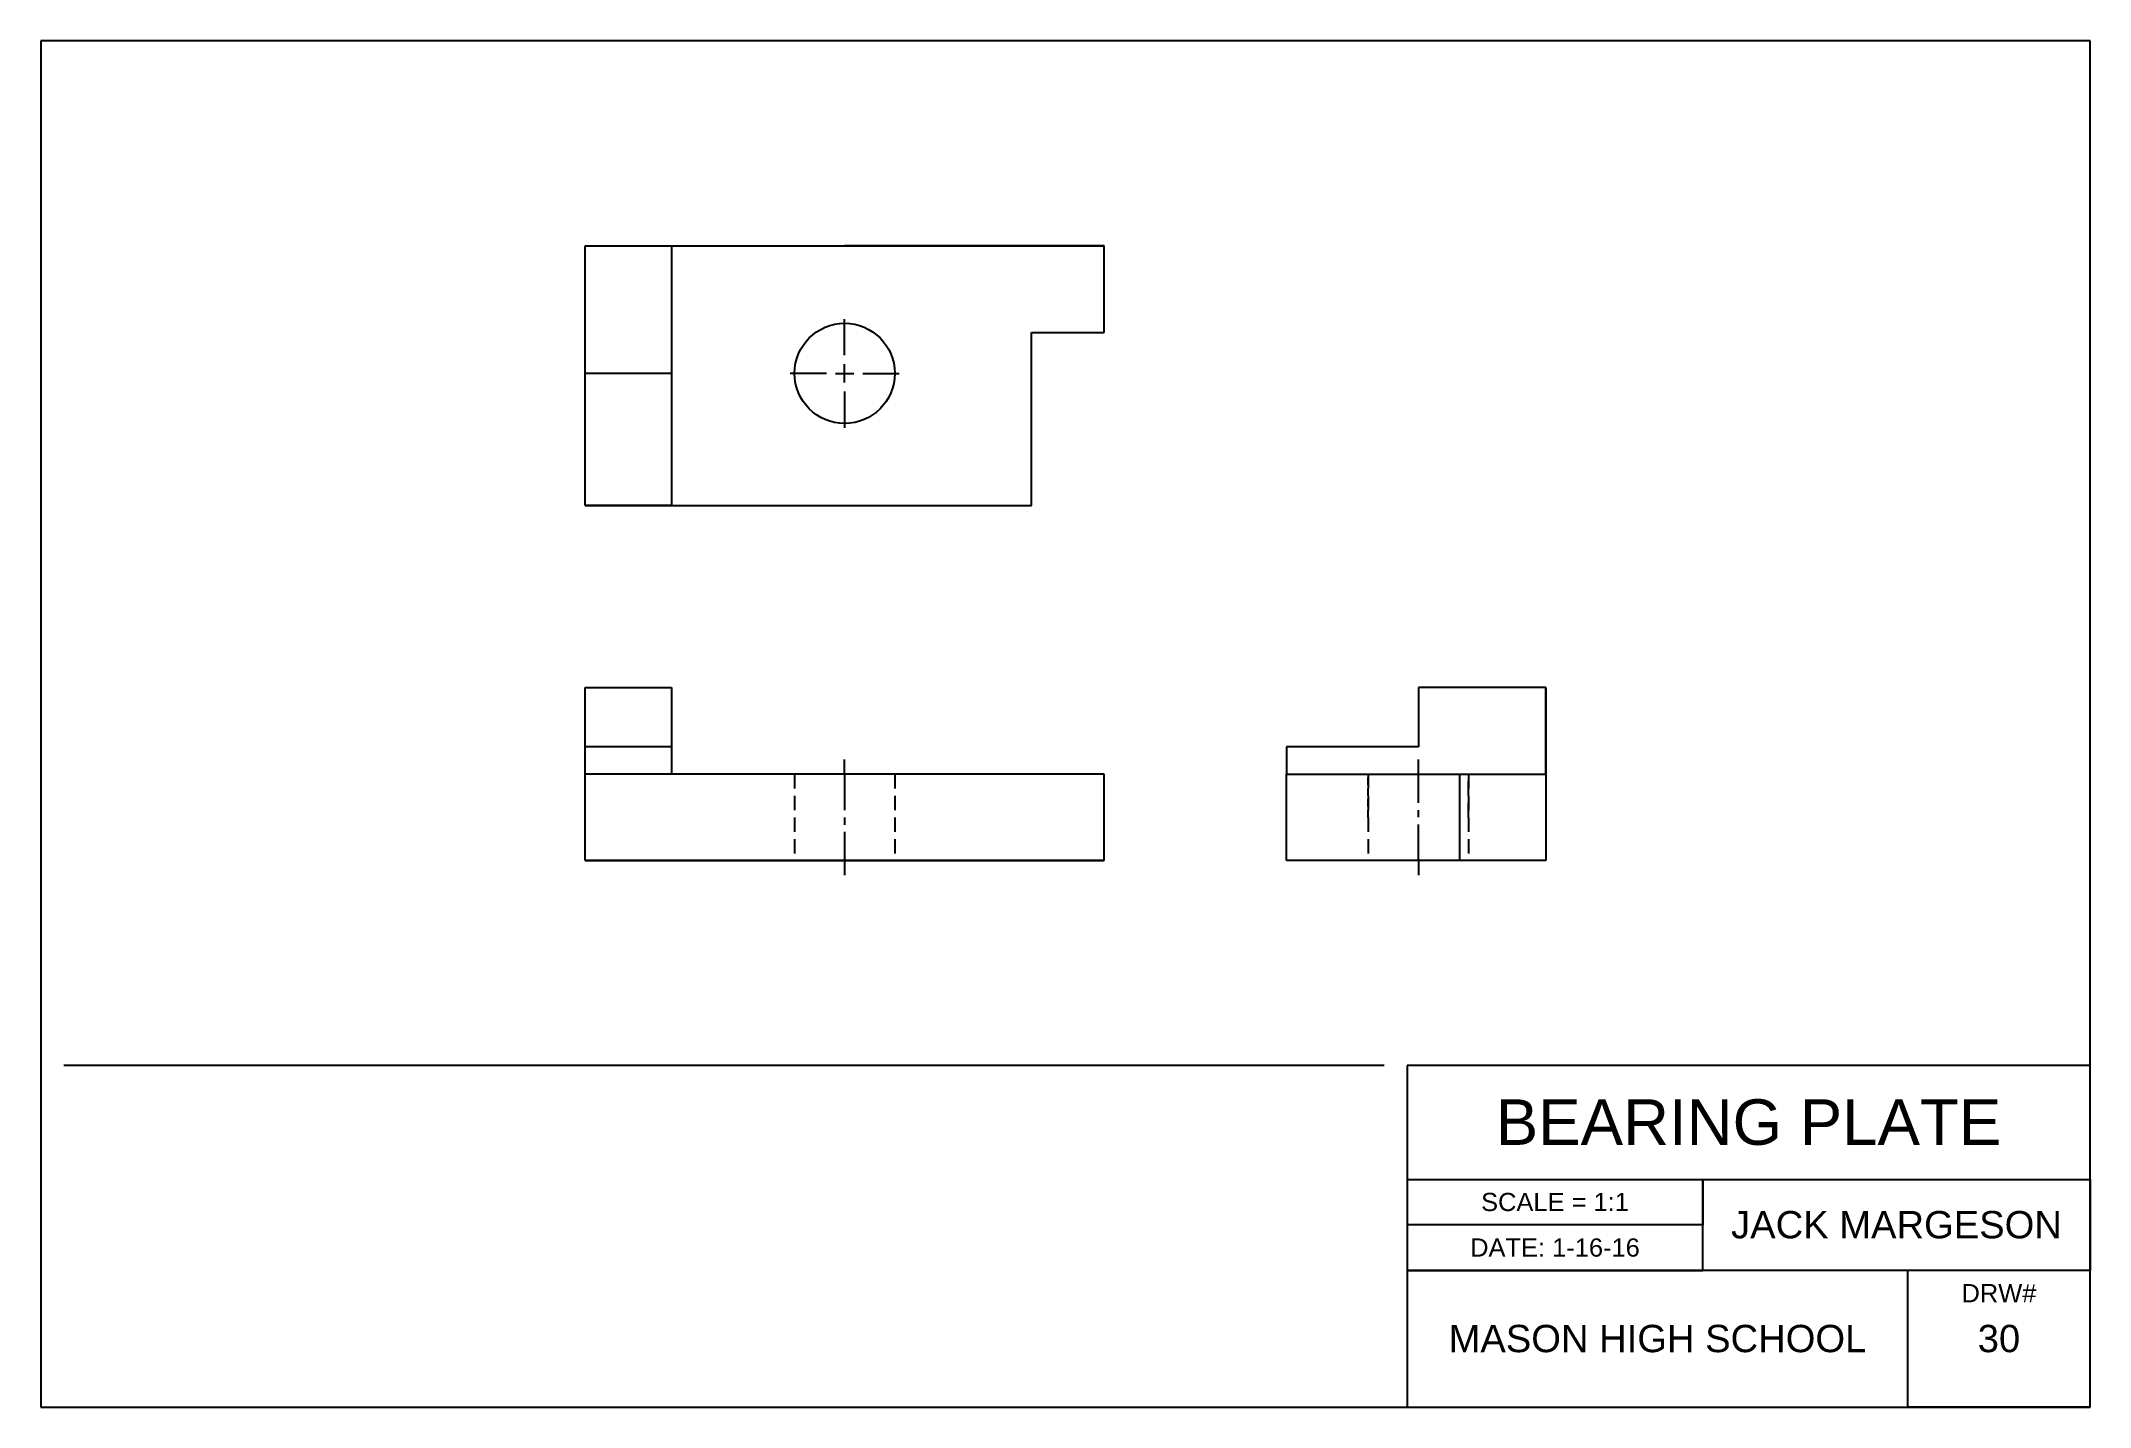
# Model space of a CAD drawing. Header units: millimetres. Extents: x 0 to 450, y 0 to 300.
import ezdxf

# ---------------------------------------------------------------- set-up
doc = ezdxf.new("R2010")
doc.units = ezdxf.units.MM
doc.linetypes.add('CENTER', pattern=[50.8, 31.75, -6.35, 6.35, -6.35])
doc.linetypes.add('HIDDEN', pattern=[9.525, 6.35, -3.175])
doc.styles.get("Standard").update_dxf_attribs({"font": 'arial.ttf'})

msp = doc.modelspace()

# ---------------------------------------------------------------- linework, layer by layer
for p, q in [((450, 300), (0, 300)), ((0, 300), (0, 0)), ((450, 0), (450, 300)), ((295, 75), (5, 75)), ((450, 75), (300, 75)), ((300, 75), (300, 0)), ((300, 75), (300, 50)), ((450, 0), (450, 75)), ((300, 50), (450, 50)), ((365, 30), (365, 50)), ((365, 50), (365, 40)), ((450, 50), (450, 30)), ((365, 40), (300, 40)), ((450, 30), (300, 30)), ((300, 30), (365, 30)), ((410, 0), (410, 30)), ((0, 0), (450, 0)), ((450, 0), (410, 0))]:
    msp.add_line(p, q)
at = {"linetype": 'ByBlock'}
for p, q in [((119.5, 255), (225, 255)), ((119.5, 255), (138.5, 255)), ((119.5, 198), (119.5, 255)), ((138.5, 255), (138.5, 227)), ((233.5, 255), (176.5, 255)), ((225, 255), (233.5, 255)), ((233.5, 236), (233.5, 255)), ((217.5, 198), (217.5, 236)), ((217.5, 236), (233.5, 236)), ((138.5, 227), (119.5, 227)), ((138.5, 227), (138.5, 198)), ((138.5, 198), (119.5, 198)), ((119.5, 198), (217.5, 198)), ((119.5, 120), (119.5, 158)), ((119.5, 120), (119.5, 158)), ((119.5, 158), (138.5, 158)), ((138.5, 158), (138.5, 139)), ((138.5, 158), (138.5, 145)), ((330.5, 158), (302.5, 158)), ((302.5, 158), (302.5, 145)), ((330.5, 158), (330.5, 120)), ((330.5, 139), (330.5, 158)), ((138.5, 145), (119.5, 145)), ((302.5, 145), (273.5, 145)), ((273.5, 145), (273.5, 139)), ((233.5, 139), (119.5, 139)), ((233.5, 120), (233.5, 139)), ((273.5, 120), (273.5, 139)), ((273.5, 139), (330.5, 139)), ((273.5, 139), (311.5, 139)), ((311.5, 139), (311.5, 120)), ((119.5, 120), (233.5, 120)), ((233.5, 120), (119.5, 120)), ((330.5, 120), (273.5, 120)), ((330.5, 120), (273.5, 120))]:
    msp.add_line(p, q, dxfattribs=at)
at = {"color": 3, "linetype": 'CENTER', "ltscale": 0.25}
for p, q in [((176.5, 231), (176.5, 240)), ((172.5, 227), (163.5, 227)), ((174.5, 227), (178.5, 227)), ((176.5, 225), (176.5, 229)), ((180.5, 227), (189.5, 227)), ((176.5, 223), (176.5, 214)), ((176.5, 139), (176.5, 120)), ((302.5, 120), (302.5, 139))]:
    msp.add_line(p, q, dxfattribs=at)
at = {"color": 3, "linetype": 'HIDDEN'}
for p, q in [((176.5, 139), (176.5, 142.18)), ((302.5, 139), (302.5, 142.18)), ((176.5, 120), (176.5, 116.83)), ((302.5, 120), (302.5, 116.83))]:
    msp.add_line(p, q, dxfattribs=at)
at = {"color": 250, "linetype": 'HIDDEN', "ltscale": 0.5}
for p, q in [((165.5, 139), (165.5, 120)), ((187.5, 139), (187.5, 120)), ((291.5, 139), (291.5, 120)), ((313.5, 129.5), (313.5, 139)), ((313.5, 139), (313.5, 120))]:
    msp.add_line(p, q, dxfattribs=at)
at = {"color": 250, "linetype": 'HIDDEN', "ltscale": 0.25}
msp.add_line((291.5, 129.5), (291.5, 139), dxfattribs=at)
at = {"linetype": 'ByBlock'}
msp.add_circle((176.5, 227), 11, dxfattribs=at)

# ---------------------------------------------------------------- texts
for s, width, insert, char_height, attachment_point in [('BEARING PLATE', 150, (375, 62.5), 10, 5), ('SCALE = 1:1', 65, (332.5, 45), 4, 5), ('JACK MARGESON', 85, (407.5, 40), 6, 5), ('DATE: 1-16-16', 65, (332.5, 35), 4, 5), ('DRW#', 40, (430, 27), 4, 2), ('MASON HIGH SCHOOL', 110, (355, 15), 6, 5), ('30', 40, (430, 15), 6, 5)]:
    msp.add_mtext_dynamic_manual_height_columns(s, width=width, gutter_width=12.5, heights=[0], dxfattribs=dict(insert=insert, char_height=char_height, attachment_point=attachment_point))

doc.saveas('drawing.dxf')
